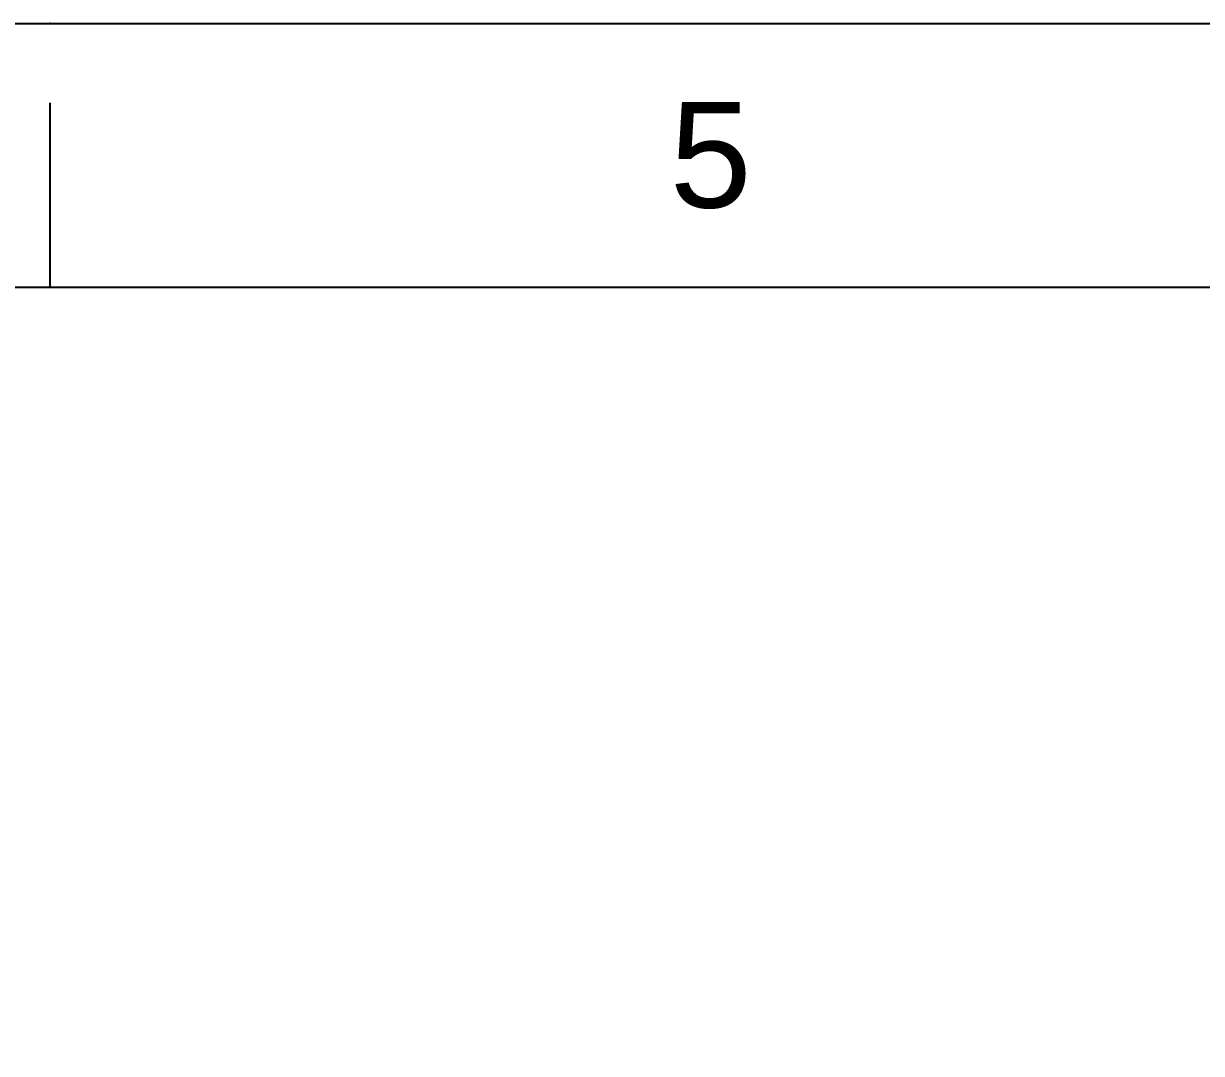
# Model space of a CAD drawing. Header units: millimetres. Extents: x 1301 to 1721, y -207 to 90.
# Drawn here: x 1509.68 to 1554.26, y 51.34 to 90.34 of the extents above; entities that cross this region are included whole.
import ezdxf

# ---------------------------------------------------------------- set-up
doc = ezdxf.new("R2010")
doc.units = ezdxf.units.MM
doc.layers.add('DIM', color=5, linetype='Continuous')
doc.layers.add('FORM', color=7, linetype='Continuous')
doc.styles.get("Standard").update_dxf_attribs({"font": 'arial.ttf'})
doc.dimstyles.new('사본 Standard', dxfattribs={"dimtxt": 2.5, "dimasz": 3, "dimexe": 1, "dimexo": 1, "dimgap": 0.9, "dimtad": 1, "dimdec": 1, "dimdsep": 46, "dimtxsty": 'Standard', "dimcen": 0.09, "dimclrd": 3, "dimclre": 3, "dimclrt": 2, "dimadec": 0, "dimazin": 0, "dimtfac": 1, "dimtdec": 1, "dimtmove": 0, "dimatfit": 3, "dimfxl": 1.25, "dimtolj": 1, "dimtzin": 0, "dimarcsym": 1})

# ---------------------------------------------------------------- blocks, each defined once
blk = doc.blocks.new('*D28')
at = {"layer": 'Defpoints', "color": 0, "transparency": 16777216}
for p in [(1517.882, 40.051), (1520.929, 37.838)]:
    blk.add_point(p, dxfattribs=at)
at = {"layer": 'DIM', "linetype": 'ByBlock', "lineweight": -2, "transparency": 16777216}
for p, q in [((1486.698, 62.705), (1515.455, 41.815)), ((1520.929, 37.838), (1517.882, 40.051)), ((1523.356, 36.074), (1525.783, 34.311))]:
    blk.add_line(p, q, dxfattribs=at)
at = {"layer": 'DIM', "transparency": 16777216}
for points in [[(1515.748, 42.219), (1515.161, 41.41), (1517.882, 40.051)], [(1523.65, 36.479), (1523.062, 35.67), (1520.929, 37.838)]]:
    blk.add_solid(points, dxfattribs=at)
at = {"layer": 'DIM', "transparency": 16777216, "insert": (1493.275, 61.778), "char_height": 3, "attachment_point": 5, "rotation": 324.0038}
blk.add_mtext('\\A1;∅3.8', dxfattribs=at)

msp = doc.modelspace()

# ---------------------------------------------------------------- linework, layer by layer
at = {"layer": 'FORM'}
for p, q in [((1510.688, 80.336), (1510.688, 87.336)), ((1710.688, 80.336), (1310.688, 80.336))]:
    msp.add_line(p, q, dxfattribs=at)
at = {"layer": 'FORM', "color": 7, "linetype": 'Continuous'}
msp.add_lwpolyline([(1300.688, 90.336), (1720.688, 90.336), (1720.688, -206.664), (1300.688, -206.664)], close=True, dxfattribs=at)
at = {"layer": 'FORM'}
msp.add_point((1510.688, 90.336), dxfattribs=at)

# ---------------------------------------------------------------- texts
at = {"layer": 'FORM', "insert": (1535.688, 85.336), "char_height": 4, "attachment_point": 5}
msp.add_mtext_dynamic_manual_height_columns('5', width=50, gutter_width=12.5, heights=[0], dxfattribs=at)

# ---------------------------------------------------------------- dimensions: what is measured, and where the dimension line sits
at = {"layer": 'DIM'}
dim = msp.add_diameter_dim_2p(p1=(1520.929, 37.838), p2=(1517.882, 40.051), dimstyle='사본 Standard', override={"dimtxt": 3, "dimgap": 1.5, "dimcen": 0, "dimclrd": 256, "dimclre": 256, "dimclrt": 256}, dxfattribs=at)
dim.commit()
dim.dimension.update_dxf_attribs({"geometry": '*D28', "text_midpoint": (1491.443, 59.257), "dimtype": 163})

doc.saveas('drawing.dxf')
